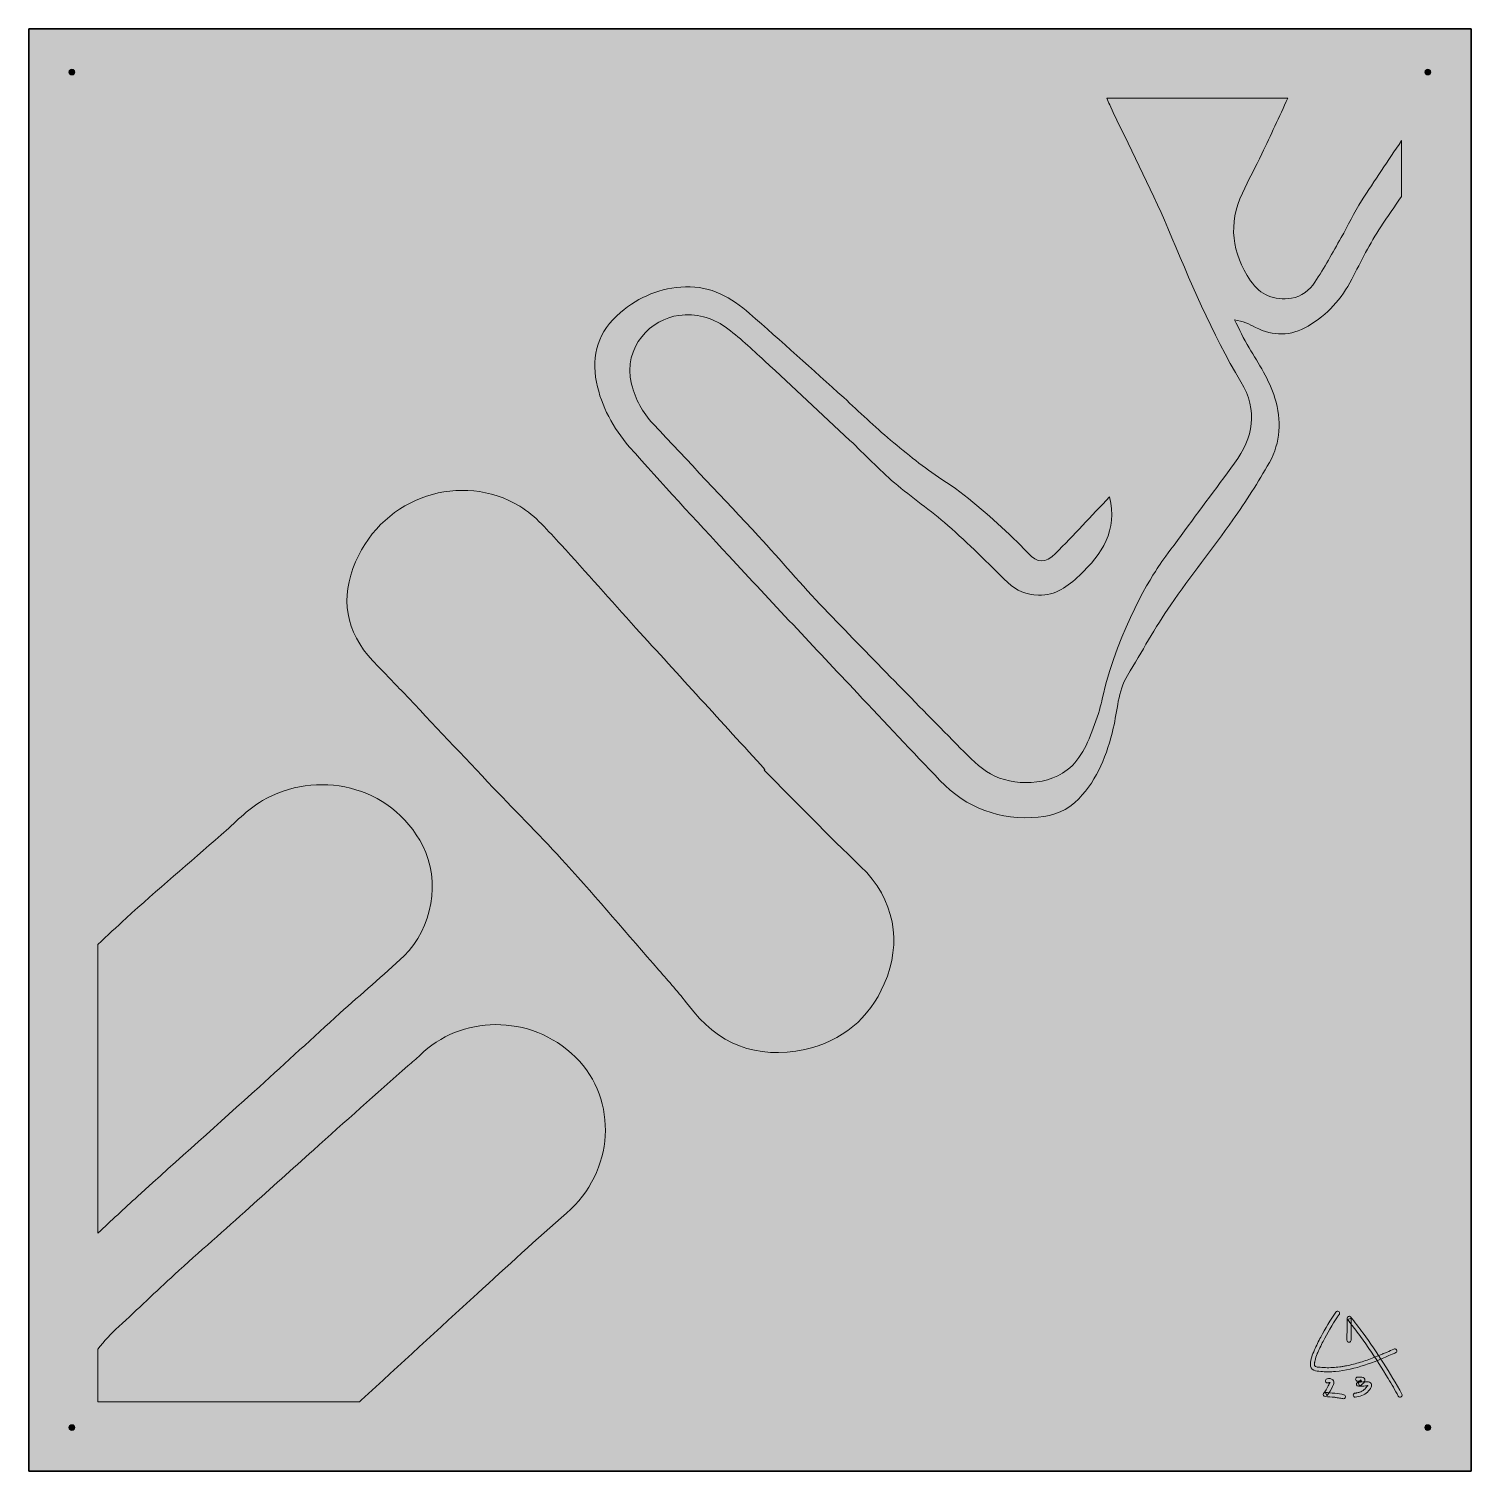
# Model space of a CAD drawing. Header units: millimetres. Extents: x 0 to 1250, y -1250 to 0.
import ezdxf

# ---------------------------------------------------------------- set-up
doc = ezdxf.new("R2010")
doc.units = ezdxf.units.MM
doc.header["$MEASUREMENT"] = 0
for name, color, linetype, lineweight in [('2023-027', 7, 'Continuous', 0), ('Background', 7, 'Continuous', 0), ('Screws', 7, 'Continuous', 0)]:
    doc.layers.add(name, color=color, linetype=linetype, lineweight=lineweight)

msp = doc.modelspace()

# ---------------------------------------------------------------- hatches: boundary and pattern name
at = {"layer": '2023-027', "true_color": 0x000000, "transparency": 33554687}
h = msp.add_hatch(color=18, dxfattribs=at)
h.dxf.hatch_style = 2
edge = h.paths.add_edge_path()
edge.add_spline(control_points=[(492.1, -306.4), (496.3, -327.4), (506.5, -346.2), (520.5, -362.2), (548.8, -394.2), (577.7, -425.5), (606.8, -456.8), (643.7, -496.7), (681, -536.3), (718.3, -575.9), (742, -601.2), (765.9, -626.4), (789.8, -651.5), (813, -675.8), (841.8, -686.1), (875, -683.4), (888.3, -682.4), (900.3, -677.5), (910.1, -667.4), (926.7, -650.1), (934.6, -628.9), (940, -606.3), (943.7, -590.9), (943.9, -574.5), (952.4, -560.4), (964.7, -540), (976.3, -519.1), (989.8, -499.4), (1007, -474.3), (1026.2, -450.6), (1043.7, -425.7), (1055, -409.6), (1065.7, -393), (1075.3, -375.9), (1085.2, -358.3), (1086.1, -339.4), (1080.1, -320), (1075.1, -304), (1066.1, -290.5), (1057.7, -276.4), (1053, -268.7), (1049.3, -260.3), (1045.1, -252.2), (1052.6, -253.4), (1057.9, -256.1), (1063.3, -258.8), (1078.7, -266.6), (1093.7, -266.6), (1108.9, -257.7), (1125.6, -247.8), (1137.9, -234.2), (1146.8, -217.1), (1154.8, -201.7), (1162.4, -186), (1171.9, -171.6), (1177.8, -162.8), (1183.8, -154), (1189.9, -145.3), (1189.9, -145.3), (1189.9, -96.9), (1189.9, -96.9), (1178.2, -114.2), (1166.7, -131.6), (1155.2, -149.1), (1148.5, -159.2), (1143.6, -170.4), (1137.5, -181), (1130.2, -194), (1123, -207.2), (1114.7, -219.6), (1110.1, -226.5), (1103.5, -232.1), (1094.4, -233.5), (1079.4, -235.8), (1067.5, -230.8), (1059.1, -218.3), (1042.8, -194.4), (1039.4, -169), (1051.9, -142.3), (1057.2, -130.9), (1063.5, -119.8), (1068.9, -108.3), (1076.4, -92.3), (1083.9, -76.2), (1091.4, -60.1), (1091.4, -60.1), (934.3, -60.1), (934.3, -60.1), (935.2, -62), (936, -63.9), (936.9, -65.8), (953.5, -101.5), (971.9, -136.5), (987.3, -172.7), (1006.5, -218.1), (1025.2, -263.6), (1050.6, -306), (1065.7, -331.2), (1061.5, -354.3), (1045.1, -376.6), (1028.7, -398.9), (1012, -421.1), (995.7, -443.4), (987.2, -454.9), (982.8, -460.6), (979.2, -466.1), (975.1, -472.2), (944.7, -519.2), (930.9, -578.7), (929.8, -583.8), (928.3, -590.6), (924.9, -599.9), (918.7, -617), (913, -632.5), (900, -642.4), (879.6, -657.9), (847.9, -655.8), (830.2, -643.7), (820.7, -637.2), (812.5, -628.6), (804.3, -620.3), (765.9, -581.2), (727.4, -542.1), (689.4, -502.5), (669.9, -482.2), (651.8, -460.6), (632.6, -439.9), (602.3, -407.3), (571.6, -374.9), (541.1, -342.4), (531.9, -332.6), (525.7, -321), (522.5, -308.1), (514.5, -274.9), (540.1, -251.4), (563.5, -248.4), (578.2, -246.5), (591.9, -250), (603.6, -258.4), (615.7, -267.1), (626.6, -277.5), (637.6, -287.7), (662.5, -310.5), (687.1, -333.6), (711.7, -356.7), (724.7, -368.9), (736.9, -382), (750.4, -393.6), (765.3, -406.4), (781.8, -417.4), (796.6, -430.4), (814.5, -446.2), (831.4, -463.1), (848.5, -479.9), (856, -487.3), (864.7, -490.4), (875.1, -490.9), (890.2, -491.6), (900.6, -483.2), (910.7, -473.8), (930.5, -455.3), (943.8, -434.5), (936.7, -405.8), (921, -422.3), (905.8, -438.9), (889.9, -454.8), (880.9, -463.8), (874.7, -463.2), (866, -454.3), (860.7, -449), (855.6, -443.4), (850.1, -438.4), (831.5, -421.3), (813, -404.3), (791.5, -390.5), (775.9, -380.4), (761.3, -368.5), (747, -356.5), (733, -344.8), (720, -332), (706.4, -319.7), (679.3, -295.3), (652.3, -270.7), (624.8, -246.8), (609, -233), (591.4, -222.8), (569.1, -223.6), (547.6, -224.5), (529.3, -231.9), (512.8, -245.9), (493.5, -262.3), (487.3, -282.6), (492.1, -306.4)], knot_values=[0, 0, 0, 0, 1, 1, 1, 2, 2, 2, 3, 3, 3, 4, 4, 4, 5, 5, 5, 6, 6, 6, 7, 7, 7, 8, 8, 8, 9, 9, 9, 10, 10, 10, 11, 11, 11, 12, 12, 12, 13, 13, 13, 14, 14, 14, 15, 15, 15, 16, 16, 16, 17, 17, 17, 18, 18, 18, 19, 19, 19, 20, 20, 20, 21, 21, 21, 22, 22, 22, 23, 23, 23, 24, 24, 24, 25, 25, 25, 26, 26, 26, 27, 27, 27, 28, 28, 28, 29, 29, 29, 30, 30, 30, 31, 31, 31, 32, 32, 32, 33, 33, 33, 34, 34, 34, 35, 35, 35, 36, 36, 36, 37, 37, 37, 38, 38, 38, 39, 39, 39, 40, 40, 40, 41, 41, 41, 42, 42, 42, 43, 43, 43, 44, 44, 44, 45, 45, 45, 46, 46, 46, 47, 47, 47, 48, 48, 48, 49, 49, 49, 50, 50, 50, 51, 51, 51, 52, 52, 52, 53, 53, 53, 54, 54, 54, 55, 55, 55, 56, 56, 56, 57, 57, 57, 58, 58, 58, 59, 59, 59, 60, 60, 60, 61, 61, 61, 62, 62, 62, 63, 63, 63, 64, 64, 64, 64], degree=3, periodic=0)
h = msp.add_hatch(color=18, dxfattribs=at)
h.dxf.hatch_style = 2
edge = h.paths.add_edge_path()
edge.add_spline(control_points=[(637.3, -642.7), (665.2, -670.5), (692.5, -698.9), (721, -726), (750.8, -754.4), (757.1, -792), (741.5, -827.9), (728.4, -858), (704.9, -877.6), (672.6, -884.7), (630.8, -893.7), (597.1, -880.2), (571.4, -846), (563.6, -835.5), (554.7, -825.8), (546.1, -815.9), (519.4, -785.1), (492.9, -754.1), (465.6, -723.9), (445.2, -701.3), (423.6, -679.9), (402.6, -657.8), (376.5, -630.3), (350.5, -602.7), (324.4, -575.1), (315.7, -566), (306.9, -556.9), (298.2, -547.8), (274.3, -522.6), (269.8, -493.2), (283.2, -462.1), (308, -404.6), (375.3, -383.6), (425.6, -413.8), (439.2, -422.1), (450.2, -435.3), (461.3, -447.3), (483.3, -471), (504.5, -495.4), (526.2, -519.4), (563.4, -560.3), (600.7, -601.1), (638, -641.9), (637.8, -642.2), (637.5, -642.4), (637.3, -642.7)], knot_values=[0, 0, 0, 0, 1, 1, 1, 2, 2, 2, 3, 3, 3, 4, 4, 4, 5, 5, 5, 6, 6, 6, 7, 7, 7, 8, 8, 8, 9, 9, 9, 10, 10, 10, 11, 11, 11, 12, 12, 12, 13, 13, 13, 14, 14, 14, 15, 15, 15, 15], degree=3, periodic=0)
h = msp.add_hatch(color=18, dxfattribs=at)
h.dxf.hatch_style = 2
edge = h.paths.add_edge_path()
edge.add_spline(control_points=[(94.3, -1012.1), (129.2, -980.2), (164.7, -948.8), (199.9, -917), (223.2, -895.9), (246.3, -874.4), (269.6, -853.3), (288, -836.6), (307.4, -820.8), (325.2, -803.5), (349.9, -779.6), (357, -738.6), (341.5, -708.3), (313.8, -654), (248.2, -642.2), (202.4, -669), (189.2, -676.7), (178.5, -688.5), (166.8, -698.7), (139.2, -722.7), (111.3, -746.3), (84.3, -771), (76.1, -778.5), (68, -786), (59.9, -793.6), (59.9, -793.6), (59.9, -1043.9), (59.9, -1043.9), (71.3, -1033.2), (82.7, -1022.6), (94.3, -1012.1)], knot_values=[0, 0, 0, 0, 1, 1, 1, 2, 2, 2, 3, 3, 3, 4, 4, 4, 5, 5, 5, 6, 6, 6, 7, 7, 7, 8, 8, 8, 9, 9, 9, 10, 10, 10, 10], degree=3, periodic=0)
h = msp.add_hatch(color=18, dxfattribs=at)
h.dxf.hatch_style = 2
edge = h.paths.add_edge_path()
edge.add_spline(control_points=[(286.6, -1190.1), (287.2, -1189.6), (287.7, -1189.1), (288.2, -1188.6), (321.7, -1157.8), (355.2, -1126.9), (388.8, -1096.3), (414.5, -1072.8), (440, -1049.3), (466.2, -1026.5), (507.4, -990.9), (511.5, -928.4), (473.9, -891.4), (434.6, -852.6), (373.3, -855.6), (339.2, -889.6), (335.9, -892.9), (332.1, -895.7), (328.6, -898.8), (301.2, -923.1), (273.9, -947.5), (246.7, -971.9), (228.2, -988.4), (209.8, -1005.1), (191.4, -1021.7), (169.7, -1041.1), (147.9, -1060.2), (126.3, -1079.8), (110, -1094.6), (94.3, -1110), (78, -1124.8), (71.2, -1130.9), (65.2, -1137.5), (59.9, -1144.5), (59.9, -1144.5), (59.9, -1190.1), (59.9, -1190.1), (59.9, -1190.1), (286.6, -1190.1), (286.6, -1190.1)], knot_values=[0, 0, 0, 0, 1, 1, 1, 2, 2, 2, 3, 3, 3, 4, 4, 4, 5, 5, 5, 6, 6, 6, 7, 7, 7, 8, 8, 8, 9, 9, 9, 10, 10, 10, 11, 11, 11, 12, 12, 12, 13, 13, 13, 13], degree=3, periodic=0)
h = msp.add_hatch(color=18, dxfattribs=at)
h.dxf.hatch_style = 2
edge = h.paths.add_edge_path()
edge.add_spline(control_points=[(1132.9, -1112.4), (1128.2, -1119.3), (1123.8, -1126.6), (1119.9, -1134), (1118, -1137.7), (1116.1, -1141.4), (1114.4, -1145.2), (1112.7, -1149.1), (1111, -1153.2), (1110.9, -1157.5), (1110.8, -1159.7), (1111.8, -1161.7), (1113.9, -1162.7), (1115.7, -1163.5), (1117.8, -1163.7), (1119.8, -1163.8), (1124, -1164.2), (1128.3, -1164.2), (1132.6, -1163.8), (1141.2, -1163.1), (1149.6, -1161.1), (1157.8, -1158.4), (1166.1, -1155.7), (1174, -1152.3), (1181.9, -1148.8), (1182.9, -1148.4), (1183.9, -1148), (1184.9, -1147.5), (1185.7, -1147.2), (1186, -1145.9), (1185.5, -1145.1), (1184.9, -1144.2), (1184, -1144.1), (1183.1, -1144.5), (1181.2, -1145.3), (1179.3, -1146.2), (1177.4, -1147), (1176.4, -1147.4), (1175.4, -1147.8), (1174.4, -1148.2), (1174.2, -1148.3), (1174, -1148.4), (1173.7, -1148.5), (1173.7, -1148.6), (1173.4, -1148.7), (1173.6, -1148.6), (1173.8, -1148.5), (1173.3, -1148.7), (1173.3, -1148.7), (1172.8, -1148.9), (1172.3, -1149.1), (1171.8, -1149.3), (1167.9, -1150.9), (1164, -1152.5), (1160.1, -1153.9), (1156.2, -1155.3), (1152.2, -1156.5), (1148.2, -1157.5), (1146.2, -1158.1), (1144.2, -1158.5), (1142.1, -1158.9), (1141.1, -1159.1), (1140.1, -1159.3), (1139, -1159.5), (1138.5, -1159.6), (1138.1, -1159.6), (1137.6, -1159.7), (1137.3, -1159.7), (1137.1, -1159.8), (1136.8, -1159.8), (1136.7, -1159.8), (1136.6, -1159.8), (1136.5, -1159.8), (1136.9, -1159.8), (1136.4, -1159.9), (1136.3, -1159.9), (1132.2, -1160.4), (1128, -1160.7), (1123.9, -1160.5), (1121.8, -1160.5), (1119.8, -1160.3), (1117.7, -1160.1), (1117.6, -1160.1), (1117.5, -1160.1), (1117.4, -1160.1), (1117.4, -1160.1), (1117.8, -1160.1), (1117.5, -1160.1), (1117.3, -1160), (1117.1, -1160), (1116.9, -1160), (1116.5, -1159.9), (1116.1, -1159.8), (1115.7, -1159.6), (1115.7, -1159.6), (1115.3, -1159.5), (1115.6, -1159.6), (1115.8, -1159.7), (1115.5, -1159.6), (1115.5, -1159.6), (1115.3, -1159.5), (1115.2, -1159.4), (1115, -1159.3), (1114.7, -1159.1), (1115.1, -1159.4), (1115.1, -1159.4), (1115, -1159.3), (1114.9, -1159.2), (1114.9, -1159.2), (1114.8, -1159.1), (1114.6, -1159), (1114.7, -1158.9), (1114.7, -1159), (1114.7, -1159), (1114.8, -1159.1), (1114.7, -1159), (1114.7, -1159), (1114.6, -1158.9), (1114.6, -1158.8), (1114.5, -1158.7), (1114.5, -1158.6), (1114.7, -1159), (1114.5, -1158.7), (1114.5, -1158.6), (1114.5, -1158.5), (1114.5, -1158.4), (1114.5, -1158.3), (1114.4, -1158), (1114.5, -1158.6), (1114.5, -1158.3), (1114.4, -1157.9), (1114.4, -1157.4), (1114.5, -1157), (1114.5, -1156.7), (1114.5, -1156.4), (1114.5, -1156.2), (1114.5, -1156.2), (1114.5, -1156.5), (1114.5, -1156.2), (1114.6, -1156), (1114.6, -1155.9), (1114.6, -1155.8), (1114.7, -1155.3), (1114.8, -1154.8), (1114.9, -1154.2), (1115.4, -1152.3), (1116, -1150.4), (1116.8, -1148.5), (1116.8, -1148.4), (1116.9, -1148.3), (1116.9, -1148.2), (1116.8, -1148.5), (1116.9, -1148.2), (1117, -1148.1), (1117.1, -1147.9), (1117.2, -1147.7), (1117.3, -1147.4), (1117.5, -1147), (1117.7, -1146.5), (1117.9, -1146), (1118.3, -1145.1), (1118.8, -1144.2), (1119.2, -1143.3), (1120.1, -1141.4), (1121, -1139.6), (1121.9, -1137.8), (1125.6, -1130.5), (1129.8, -1123.5), (1134.3, -1116.6), (1134.9, -1115.8), (1135.4, -1115), (1136, -1114.2), (1136.5, -1113.4), (1136.1, -1112.2), (1135.3, -1111.8), (1134.5, -1111.3), (1133.5, -1111.6), (1132.9, -1112.4), (1132.9, -1112.4), (1132.9, -1112.4), (1132.9, -1112.4)], knot_values=[0, 0, 0, 0, 1, 1, 1, 2, 2, 2, 3, 3, 3, 4, 4, 4, 5, 5, 5, 6, 6, 6, 7, 7, 7, 8, 8, 8, 9, 9, 9, 10, 10, 10, 11, 11, 11, 12, 12, 12, 13, 13, 13, 14, 14, 14, 15, 15, 15, 16, 16, 16, 17, 17, 17, 18, 18, 18, 19, 19, 19, 20, 20, 20, 21, 21, 21, 22, 22, 22, 23, 23, 23, 24, 24, 24, 25, 25, 25, 26, 26, 26, 27, 27, 27, 28, 28, 28, 29, 29, 29, 30, 30, 30, 31, 31, 31, 32, 32, 32, 33, 33, 33, 34, 34, 34, 35, 35, 35, 36, 36, 36, 37, 37, 37, 38, 38, 38, 39, 39, 39, 40, 40, 40, 41, 41, 41, 42, 42, 42, 43, 43, 43, 44, 44, 44, 45, 45, 45, 46, 46, 46, 47, 47, 47, 48, 48, 48, 49, 49, 49, 50, 50, 50, 51, 51, 51, 52, 52, 52, 53, 53, 53, 54, 54, 54, 55, 55, 55, 56, 56, 56, 57, 57, 57, 58, 58, 58, 59, 59, 59, 60, 60, 60, 60], degree=3, periodic=0)
h = msp.add_hatch(color=18, dxfattribs=at)
h.dxf.hatch_style = 2
edge = h.paths.add_edge_path()
edge.add_spline(control_points=[(1146.1, -1136.7), (1146.2, -1130.4), (1146.2, -1124), (1146.2, -1117.7), (1145.2, -1118.1), (1144.2, -1118.5), (1143.2, -1118.9), (1144, -1120), (1144.8, -1121), (1145.6, -1122), (1145.7, -1122.2), (1145.8, -1122.3), (1145.9, -1122.4), (1146, -1122.5), (1146.3, -1122.9), (1146.1, -1122.6), (1146.3, -1122.8), (1146.4, -1123.1), (1146.6, -1123.3), (1147.1, -1123.9), (1147.5, -1124.4), (1147.9, -1125), (1149.5, -1127), (1151, -1129.1), (1152.5, -1131.2), (1155.6, -1135.4), (1158.7, -1139.6), (1161.6, -1143.9), (1167.5, -1152.4), (1173.1, -1161.1), (1178.4, -1170), (1181.4, -1175), (1184.3, -1180.1), (1187.1, -1185.2), (1187.6, -1186), (1188.8, -1186.3), (1189.5, -1185.8), (1190.4, -1185.3), (1190.7, -1184.3), (1190.2, -1183.4), (1185.1, -1174.3), (1179.8, -1165.3), (1174.2, -1156.5), (1168.6, -1147.7), (1162.7, -1139.1), (1156.6, -1130.7), (1153, -1125.9), (1149.4, -1121.1), (1145.7, -1116.4), (1145.3, -1115.9), (1144.4, -1115.8), (1143.8, -1116.1), (1143.1, -1116.3), (1142.7, -1117), (1142.7, -1117.7), (1142.7, -1124), (1142.6, -1130.4), (1142.6, -1136.7), (1142.6, -1137.7), (1143.4, -1138.6), (1144.4, -1138.5), (1145.3, -1138.5), (1146.1, -1137.7), (1146.1, -1136.7), (1146.1, -1136.7), (1146.1, -1136.7), (1146.1, -1136.7)], knot_values=[0, 0, 0, 0, 1, 1, 1, 2, 2, 2, 3, 3, 3, 4, 4, 4, 5, 5, 5, 6, 6, 6, 7, 7, 7, 8, 8, 8, 9, 9, 9, 10, 10, 10, 11, 11, 11, 12, 12, 12, 13, 13, 13, 14, 14, 14, 15, 15, 15, 16, 16, 16, 17, 17, 17, 18, 18, 18, 19, 19, 19, 20, 20, 20, 21, 21, 21, 22, 22, 22, 22], degree=3, periodic=0)
h = msp.add_hatch(color=18, dxfattribs=at)
h.dxf.hatch_style = 2
edge = h.paths.add_edge_path()
edge.add_spline(control_points=[(1126.2, -1173.7), (1126.4, -1173.7), (1126.5, -1173.7), (1126.7, -1173.6), (1126.8, -1173.6), (1126.9, -1173.6), (1127, -1173.6), (1127.2, -1173.5), (1127.2, -1173.5), (1127.1, -1173.5), (1126.9, -1173.6), (1127.4, -1173.5), (1127.4, -1173.5), (1127.5, -1173.5), (1127.6, -1173.5), (1127.7, -1173.5), (1127.5, -1173.5), (1127.4, -1173.5), (1127.5, -1173.5), (1127.6, -1173.5), (1127.7, -1173.5), (1127.7, -1173.6), (1127.9, -1173.6), (1127.9, -1173.6), (1127.7, -1173.5), (1127.7, -1173.5), (1127.7, -1173.6), (1127.8, -1173.6), (1127.9, -1173.7), (1127.9, -1173.7), (1127.7, -1173.5), (1127.8, -1173.5), (1128.1, -1174), (1127.8, -1173.5), (1127.9, -1173.7), (1127.7, -1173.4), (1127.7, -1173.3), (1127.7, -1173.3), (1127.7, -1173.4), (1127.7, -1173.4), (1127.7, -1173.2), (1127.7, -1173.2), (1127.7, -1173.4), (1127.6, -1173.6), (1127.6, -1173.7), (1127.5, -1173.9), (1127.5, -1173.9), (1127.3, -1174.4), (1127.5, -1174.1), (1127.4, -1174.2), (1127.3, -1174.3), (1127.3, -1174.5), (1127, -1175.1), (1126.7, -1175.7), (1126.4, -1176.3), (1125.2, -1178.6), (1123.9, -1180.9), (1122.3, -1182.9), (1121.9, -1183.4), (1122, -1184.2), (1122.3, -1184.7), (1122.6, -1185.3), (1123.2, -1185.6), (1123.8, -1185.6), (1126.4, -1185.7), (1129, -1185.9), (1131.6, -1186.2), (1131.9, -1186.2), (1132.2, -1186.3), (1132.6, -1186.3), (1132.7, -1186.3), (1132.9, -1186.3), (1133.1, -1186.4), (1132.8, -1186.3), (1133.1, -1186.4), (1133.2, -1186.4), (1133.8, -1186.5), (1134.5, -1186.6), (1135.2, -1186.7), (1136.5, -1186.9), (1137.8, -1187.1), (1139, -1187.4), (1140, -1187.6), (1141, -1187.1), (1141.2, -1186.2), (1141.4, -1185.3), (1141, -1184.2), (1140, -1184), (1134.7, -1182.9), (1129.2, -1182.3), (1123.8, -1182.1), (1124.3, -1183), (1124.8, -1183.8), (1125.3, -1184.7), (1127.2, -1182.3), (1128.8, -1179.6), (1130.1, -1176.8), (1130.4, -1176), (1130.9, -1175.2), (1131.1, -1174.4), (1131.4, -1173.2), (1131.2, -1172.1), (1130.4, -1171.2), (1129.1, -1169.7), (1127, -1169.9), (1125.3, -1170.3), (1124.4, -1170.5), (1123.7, -1171.6), (1124, -1172.5), (1124.3, -1173.4), (1125.2, -1174), (1126.2, -1173.7), (1126.2, -1173.7), (1126.2, -1173.7), (1126.2, -1173.7)], knot_values=[0, 0, 0, 0, 1, 1, 1, 2, 2, 2, 3, 3, 3, 4, 4, 4, 5, 5, 5, 6, 6, 6, 7, 7, 7, 8, 8, 8, 9, 9, 9, 10, 10, 10, 11, 11, 11, 12, 12, 12, 13, 13, 13, 14, 14, 14, 15, 15, 15, 16, 16, 16, 17, 17, 17, 18, 18, 18, 19, 19, 19, 20, 20, 20, 21, 21, 21, 22, 22, 22, 23, 23, 23, 24, 24, 24, 25, 25, 25, 26, 26, 26, 27, 27, 27, 28, 28, 28, 29, 29, 29, 30, 30, 30, 31, 31, 31, 32, 32, 32, 33, 33, 33, 34, 34, 34, 35, 35, 35, 36, 36, 36, 37, 37, 37, 38, 38, 38, 38], degree=3, periodic=0)
h = msp.add_hatch(color=18, dxfattribs=at)
h.dxf.hatch_style = 2
edge = h.paths.add_edge_path()
edge.add_spline(control_points=[(1151.9, -1172.3), (1152.8, -1172.3), (1153.7, -1172.3), (1154.6, -1172.3), (1154.9, -1172.3), (1155.1, -1172.3), (1155.3, -1172.3), (1155.4, -1172.3), (1155.5, -1172.3), (1155.6, -1172.3), (1155.4, -1172.3), (1155.3, -1172.3), (1155.2, -1172.2), (1154.8, -1171.9), (1154.6, -1171.4), (1154.7, -1171), (1154.6, -1171.3), (1154.9, -1170.6), (1154.7, -1171), (1154.4, -1171.4), (1154.9, -1170.8), (1154.6, -1171.1), (1154.5, -1171.2), (1154.4, -1171.4), (1154.3, -1171.5), (1154, -1171.8), (1153.7, -1172), (1153.4, -1172.3), (1153.3, -1172.3), (1153.3, -1172.4), (1153.2, -1172.5), (1153.3, -1172.3), (1153.3, -1172.3), (1153.2, -1172.5), (1153, -1172.6), (1152.9, -1172.7), (1152.7, -1172.8), (1152.4, -1173), (1152, -1173.2), (1151.7, -1173.4), (1150.2, -1174.2), (1150.8, -1176.8), (1152.5, -1176.7), (1154.6, -1176.6), (1156.7, -1176.5), (1158.7, -1176.3), (1159.2, -1176.3), (1159.7, -1176.3), (1160.2, -1176.3), (1160.4, -1176.2), (1160.6, -1176.2), (1160.8, -1176.2), (1161.1, -1176.2), (1160.8, -1176.2), (1160.7, -1176.2), (1160.9, -1176.3), (1160.9, -1176.3), (1160.8, -1176.2), (1160.7, -1176.2), (1160.6, -1176.1), (1160.5, -1176), (1160.7, -1176.2), (1160.4, -1175.9), (1160.4, -1175.9), (1160.5, -1176.1), (1160.3, -1175.8), (1160.3, -1175.8), (1160.4, -1176.1), (1160.4, -1175.4), (1160.3, -1175.6), (1160.3, -1175.7), (1160.3, -1175.8), (1160.3, -1175.8), (1160.3, -1176.1), (1160.4, -1175.5), (1160.3, -1175.7), (1160.3, -1175.8), (1160.3, -1175.9), (1160.3, -1175.9), (1160.3, -1176), (1160.2, -1176.1), (1160.2, -1176.1), (1160.2, -1176.2), (1160.2, -1176.5), (1160.2, -1176.2), (1160.2, -1176), (1160.2, -1176.2), (1160.1, -1176.3), (1160.1, -1176.4), (1160.1, -1176.5), (1160, -1176.5), (1160, -1176.7), (1159.9, -1176.8), (1159.8, -1176.9), (1159.6, -1177.2), (1159.5, -1177.5), (1159.2, -1177.8), (1159.2, -1177.8), (1159, -1178.1), (1159.2, -1177.9), (1159.3, -1177.7), (1159.2, -1177.9), (1159.1, -1178), (1159, -1178.1), (1158.9, -1178.2), (1158.8, -1178.4), (1158.5, -1178.6), (1158.3, -1178.9), (1158, -1179.1), (1157.8, -1179.4), (1157.5, -1179.6), (1157.2, -1179.8), (1157.7, -1179.5), (1157.1, -1179.9), (1157, -1179.9), (1156.9, -1180), (1156.7, -1180.2), (1156.5, -1180.3), (1155.9, -1180.7), (1155.2, -1181.1), (1154.5, -1181.4), (1154.4, -1181.4), (1154.3, -1181.5), (1154.2, -1181.5), (1154.7, -1181.4), (1154.2, -1181.5), (1154.2, -1181.5), (1153.9, -1181.6), (1153.7, -1181.7), (1153.5, -1181.8), (1153.1, -1181.9), (1152.6, -1182), (1152.2, -1182.2), (1151.8, -1182.3), (1151.3, -1182.4), (1150.9, -1182.4), (1150.8, -1182.5), (1150.7, -1182.5), (1150.6, -1182.5), (1150.5, -1182.5), (1150.1, -1182.6), (1150.4, -1182.5), (1150.7, -1182.5), (1150.2, -1182.5), (1150.2, -1182.5), (1150, -1182.6), (1149.9, -1182.6), (1149.8, -1182.6), (1148.8, -1182.7), (1148, -1183.3), (1148, -1184.3), (1148, -1185.2), (1148.8, -1186.2), (1149.8, -1186.1), (1153.7, -1185.8), (1157.5, -1184.4), (1160.4, -1181.7), (1161.7, -1180.5), (1162.8, -1179), (1163.5, -1177.4), (1163.9, -1176.4), (1164, -1175.3), (1163.5, -1174.3), (1162.9, -1173.1), (1161.6, -1172.7), (1160.3, -1172.7), (1157.7, -1172.8), (1155.1, -1173), (1152.5, -1173.2), (1152.8, -1174.3), (1153.1, -1175.4), (1153.4, -1176.5), (1154.4, -1175.9), (1155.4, -1175.3), (1156.2, -1174.5), (1157, -1173.8), (1157.9, -1172.9), (1158.1, -1171.8), (1158.3, -1171), (1158.1, -1170.2), (1157.5, -1169.6), (1157, -1169), (1156.2, -1168.8), (1155.4, -1168.7), (1154.2, -1168.7), (1153.1, -1168.7), (1151.9, -1168.7), (1151, -1168.7), (1150.1, -1169.6), (1150.1, -1170.5), (1150.2, -1171.5), (1150.9, -1172.3), (1151.9, -1172.3), (1151.9, -1172.3), (1151.9, -1172.3), (1151.9, -1172.3)], knot_values=[0, 0, 0, 0, 1, 1, 1, 2, 2, 2, 3, 3, 3, 4, 4, 4, 5, 5, 5, 6, 6, 6, 7, 7, 7, 8, 8, 8, 9, 9, 9, 10, 10, 10, 11, 11, 11, 12, 12, 12, 13, 13, 13, 14, 14, 14, 15, 15, 15, 16, 16, 16, 17, 17, 17, 18, 18, 18, 19, 19, 19, 20, 20, 20, 21, 21, 21, 22, 22, 22, 23, 23, 23, 24, 24, 24, 25, 25, 25, 26, 26, 26, 27, 27, 27, 28, 28, 28, 29, 29, 29, 30, 30, 30, 31, 31, 31, 32, 32, 32, 33, 33, 33, 34, 34, 34, 35, 35, 35, 36, 36, 36, 37, 37, 37, 38, 38, 38, 39, 39, 39, 40, 40, 40, 41, 41, 41, 42, 42, 42, 43, 43, 43, 44, 44, 44, 45, 45, 45, 46, 46, 46, 47, 47, 47, 48, 48, 48, 49, 49, 49, 50, 50, 50, 51, 51, 51, 52, 52, 52, 53, 53, 53, 54, 54, 54, 55, 55, 55, 56, 56, 56, 57, 57, 57, 58, 58, 58, 59, 59, 59, 60, 60, 60, 61, 61, 61, 62, 62, 62, 63, 63, 63, 64, 64, 64, 65, 65, 65, 65], degree=3, periodic=0)
at = {"layer": 'Background', "true_color": 0xeb008b, "transparency": 33554687}
h = msp.add_hatch(color=230, dxfattribs=at)
h.dxf.hatch_style = 2
h.paths.add_polyline_path([(1250.2, -1250.2), (0, -1250.2), (0, 0), (1250.2, 0)])
at = {"layer": 'Screws', "true_color": 0x000000, "transparency": 33554687}
h = msp.add_hatch(color=18, dxfattribs=at)
h.dxf.hatch_style = 2
edge = h.paths.add_edge_path()
edge.add_ellipse((37.3, -37.5), major_axis=(2.56, 0), ratio=0.965517, start_angle=0, end_angle=360)
h = msp.add_hatch(color=18, dxfattribs=at)
h.dxf.hatch_style = 2
edge = h.paths.add_edge_path()
edge.add_ellipse((1212.7, -37.5), major_axis=(2.56, 0), ratio=0.965517, start_angle=0, end_angle=360)
h = msp.add_hatch(color=18, dxfattribs=at)
h.dxf.hatch_style = 2
edge = h.paths.add_edge_path()
edge.add_ellipse((37.3, -1212.5), major_axis=(2.56, 0), ratio=0.965517, start_angle=0, end_angle=360)
h = msp.add_hatch(color=18, dxfattribs=at)
h.dxf.hatch_style = 2
edge = h.paths.add_edge_path()
edge.add_ellipse((1212.6, -1212.5), major_axis=(2.56, 0), ratio=0.965517, start_angle=0, end_angle=360)

# ---------------------------------------------------------------- linework, layer by layer
at = {"layer": '2023-027'}
for points, knots in [([(492.1, -306.4), (496.3, -327.4), (506.5, -346.2), (520.5, -362.2), (548.8, -394.2), (577.7, -425.5), (606.8, -456.8), (643.7, -496.7), (681, -536.3), (718.3, -575.9), (742, -601.2), (765.9, -626.4), (789.8, -651.5), (813, -675.8), (841.8, -686.1), (875, -683.4), (888.3, -682.4), (900.3, -677.5), (910.1, -667.4), (926.7, -650.1), (934.6, -628.9), (940, -606.3), (943.7, -590.9), (943.9, -574.5), (952.4, -560.4), (964.7, -540), (976.3, -519.1), (989.8, -499.4), (1007, -474.3), (1026.2, -450.6), (1043.7, -425.7), (1055, -409.6), (1065.7, -393), (1075.3, -375.9), (1085.2, -358.3), (1086.1, -339.4), (1080.1, -320), (1075.1, -304), (1066.1, -290.5), (1057.7, -276.4), (1053, -268.7), (1049.3, -260.3), (1045.1, -252.2), (1052.6, -253.4), (1057.9, -256.1), (1063.3, -258.8), (1078.7, -266.6), (1093.7, -266.6), (1108.9, -257.7), (1125.6, -247.8), (1137.9, -234.2), (1146.8, -217.1), (1154.8, -201.7), (1162.4, -186), (1171.9, -171.6), (1177.8, -162.8), (1183.8, -154), (1189.9, -145.3), (1189.9, -145.3), (1189.9, -96.9), (1189.9, -96.9), (1178.2, -114.2), (1166.7, -131.6), (1155.2, -149.1), (1148.5, -159.2), (1143.6, -170.4), (1137.5, -181), (1130.2, -194), (1123, -207.2), (1114.7, -219.6), (1110.1, -226.5), (1103.5, -232.1), (1094.4, -233.5), (1079.4, -235.8), (1067.5, -230.8), (1059.1, -218.3), (1042.8, -194.4), (1039.4, -169), (1051.9, -142.3), (1057.2, -130.9), (1063.5, -119.8), (1068.9, -108.3), (1076.4, -92.3), (1083.9, -76.2), (1091.4, -60.1), (1091.4, -60.1), (934.3, -60.1), (934.3, -60.1), (935.2, -62), (936, -63.9), (936.9, -65.8), (953.5, -101.5), (971.9, -136.5), (987.3, -172.7), (1006.5, -218.1), (1025.2, -263.6), (1050.6, -306), (1065.7, -331.2), (1061.5, -354.3), (1045.1, -376.6), (1028.7, -398.9), (1012, -421.1), (995.7, -443.4), (987.2, -454.9), (982.8, -460.6), (979.2, -466.1), (975.1, -472.2), (944.7, -519.2), (930.9, -578.7), (929.8, -583.8), (928.3, -590.6), (924.9, -599.9), (918.7, -617), (913, -632.5), (900, -642.4), (879.6, -657.9), (847.9, -655.8), (830.2, -643.7), (820.7, -637.2), (812.5, -628.6), (804.3, -620.3), (765.9, -581.2), (727.4, -542.1), (689.4, -502.5), (669.9, -482.2), (651.8, -460.6), (632.6, -439.9), (602.3, -407.3), (571.6, -374.9), (541.1, -342.4), (531.9, -332.6), (525.7, -321), (522.5, -308.1), (514.5, -274.9), (540.1, -251.4), (563.5, -248.4), (578.2, -246.5), (591.9, -250), (603.6, -258.4), (615.7, -267.1), (626.6, -277.5), (637.6, -287.7), (662.5, -310.5), (687.1, -333.6), (711.7, -356.7), (724.7, -368.9), (736.9, -382), (750.4, -393.6), (765.3, -406.4), (781.8, -417.4), (796.6, -430.4), (814.5, -446.2), (831.4, -463.1), (848.5, -479.9), (856, -487.3), (864.7, -490.4), (875.1, -490.9), (890.2, -491.6), (900.6, -483.2), (910.7, -473.8), (930.5, -455.3), (943.8, -434.5), (936.7, -405.8), (921, -422.3), (905.8, -438.9), (889.9, -454.8), (880.9, -463.8), (874.7, -463.2), (866, -454.3), (860.7, -449), (855.6, -443.4), (850.1, -438.4), (831.5, -421.3), (813, -404.3), (791.5, -390.5), (775.9, -380.4), (761.3, -368.5), (747, -356.5), (733, -344.8), (720, -332), (706.4, -319.7), (679.3, -295.3), (652.3, -270.7), (624.8, -246.8), (609, -233), (591.4, -222.8), (569.1, -223.6), (547.6, -224.5), (529.3, -231.9), (512.8, -245.9), (493.5, -262.3), (487.3, -282.6), (492.1, -306.4)], [0, 0, 0, 0, 1, 1, 1, 2, 2, 2, 3, 3, 3, 4, 4, 4, 5, 5, 5, 6, 6, 6, 7, 7, 7, 8, 8, 8, 9, 9, 9, 10, 10, 10, 11, 11, 11, 12, 12, 12, 13, 13, 13, 14, 14, 14, 15, 15, 15, 16, 16, 16, 17, 17, 17, 18, 18, 18, 19, 19, 19, 20, 20, 20, 21, 21, 21, 22, 22, 22, 23, 23, 23, 24, 24, 24, 25, 25, 25, 26, 26, 26, 27, 27, 27, 28, 28, 28, 29, 29, 29, 30, 30, 30, 31, 31, 31, 32, 32, 32, 33, 33, 33, 34, 34, 34, 35, 35, 35, 36, 36, 36, 37, 37, 37, 38, 38, 38, 39, 39, 39, 40, 40, 40, 41, 41, 41, 42, 42, 42, 43, 43, 43, 44, 44, 44, 45, 45, 45, 46, 46, 46, 47, 47, 47, 48, 48, 48, 49, 49, 49, 50, 50, 50, 51, 51, 51, 52, 52, 52, 53, 53, 53, 54, 54, 54, 55, 55, 55, 56, 56, 56, 57, 57, 57, 58, 58, 58, 59, 59, 59, 60, 60, 60, 61, 61, 61, 62, 62, 62, 63, 63, 63, 64, 64, 64, 64]), ([(637.3, -642.7), (665.2, -670.5), (692.5, -698.9), (721, -726), (750.8, -754.4), (757.1, -792), (741.5, -827.9), (728.4, -858), (704.9, -877.6), (672.6, -884.7), (630.8, -893.7), (597.1, -880.2), (571.4, -846), (563.6, -835.5), (554.7, -825.8), (546.1, -815.9), (519.4, -785.1), (492.9, -754.1), (465.6, -723.9), (445.2, -701.3), (423.6, -679.9), (402.6, -657.8), (376.5, -630.3), (350.5, -602.7), (324.4, -575.1), (315.7, -566), (306.9, -556.9), (298.2, -547.8), (274.3, -522.6), (269.8, -493.2), (283.2, -462.1), (308, -404.6), (375.3, -383.6), (425.6, -413.8), (439.2, -422.1), (450.2, -435.3), (461.3, -447.3), (483.3, -471), (504.5, -495.4), (526.2, -519.4), (563.4, -560.3), (600.7, -601.1), (638, -641.9), (637.8, -642.2), (637.5, -642.4), (637.3, -642.7)], [0, 0, 0, 0, 1, 1, 1, 2, 2, 2, 3, 3, 3, 4, 4, 4, 5, 5, 5, 6, 6, 6, 7, 7, 7, 8, 8, 8, 9, 9, 9, 10, 10, 10, 11, 11, 11, 12, 12, 12, 13, 13, 13, 14, 14, 14, 15, 15, 15, 15]), ([(94.3, -1012.1), (129.2, -980.2), (164.7, -948.8), (199.9, -917), (223.2, -895.9), (246.3, -874.4), (269.6, -853.3), (288, -836.6), (307.4, -820.8), (325.2, -803.5), (349.9, -779.6), (357, -738.6), (341.5, -708.3), (313.8, -654), (248.2, -642.2), (202.4, -669), (189.2, -676.7), (178.5, -688.5), (166.8, -698.7), (139.2, -722.7), (111.3, -746.3), (84.3, -771), (76.1, -778.5), (68, -786), (59.9, -793.6), (59.9, -793.6), (59.9, -1043.9), (59.9, -1043.9), (71.3, -1033.2), (82.7, -1022.6), (94.3, -1012.1)], [0, 0, 0, 0, 1, 1, 1, 2, 2, 2, 3, 3, 3, 4, 4, 4, 5, 5, 5, 6, 6, 6, 7, 7, 7, 8, 8, 8, 9, 9, 9, 10, 10, 10, 10]), ([(286.6, -1190.1), (287.2, -1189.6), (287.7, -1189.1), (288.2, -1188.6), (321.7, -1157.8), (355.2, -1126.9), (388.8, -1096.3), (414.5, -1072.8), (440, -1049.3), (466.2, -1026.5), (507.4, -990.9), (511.5, -928.4), (473.9, -891.4), (434.6, -852.6), (373.3, -855.6), (339.2, -889.6), (335.9, -892.9), (332.1, -895.7), (328.6, -898.8), (301.2, -923.1), (273.9, -947.5), (246.7, -971.9), (228.2, -988.4), (209.8, -1005.1), (191.4, -1021.7), (169.7, -1041.1), (147.9, -1060.2), (126.3, -1079.8), (110, -1094.6), (94.3, -1110), (78, -1124.8), (71.2, -1130.9), (65.2, -1137.5), (59.9, -1144.5), (59.9, -1144.5), (59.9, -1190.1), (59.9, -1190.1), (59.9, -1190.1), (286.6, -1190.1), (286.6, -1190.1)], [0, 0, 0, 0, 1, 1, 1, 2, 2, 2, 3, 3, 3, 4, 4, 4, 5, 5, 5, 6, 6, 6, 7, 7, 7, 8, 8, 8, 9, 9, 9, 10, 10, 10, 11, 11, 11, 12, 12, 12, 13, 13, 13, 13]), ([(1132.9, -1112.4), (1128.2, -1119.3), (1123.8, -1126.6), (1119.9, -1134), (1118, -1137.7), (1116.1, -1141.4), (1114.4, -1145.2), (1112.7, -1149.1), (1111, -1153.2), (1110.9, -1157.5), (1110.8, -1159.7), (1111.8, -1161.7), (1113.9, -1162.7), (1115.7, -1163.5), (1117.8, -1163.7), (1119.8, -1163.8), (1124, -1164.2), (1128.3, -1164.2), (1132.6, -1163.8), (1141.2, -1163.1), (1149.6, -1161.1), (1157.8, -1158.4), (1166.1, -1155.7), (1174, -1152.3), (1181.9, -1148.8), (1182.9, -1148.4), (1183.9, -1148), (1184.9, -1147.5), (1185.7, -1147.2), (1186, -1145.9), (1185.5, -1145.1), (1184.9, -1144.2), (1184, -1144.1), (1183.1, -1144.5), (1181.2, -1145.3), (1179.3, -1146.2), (1177.4, -1147), (1176.4, -1147.4), (1175.4, -1147.8), (1174.4, -1148.2), (1174.2, -1148.3), (1174, -1148.4), (1173.7, -1148.5), (1173.7, -1148.6), (1173.4, -1148.7), (1173.6, -1148.6), (1173.8, -1148.5), (1173.3, -1148.7), (1173.3, -1148.7), (1172.8, -1148.9), (1172.3, -1149.1), (1171.8, -1149.3), (1167.9, -1150.9), (1164, -1152.5), (1160.1, -1153.9), (1156.2, -1155.3), (1152.2, -1156.5), (1148.2, -1157.5), (1146.2, -1158.1), (1144.2, -1158.5), (1142.1, -1158.9), (1141.1, -1159.1), (1140.1, -1159.3), (1139, -1159.5), (1138.5, -1159.6), (1138.1, -1159.6), (1137.6, -1159.7), (1137.3, -1159.7), (1137.1, -1159.8), (1136.8, -1159.8), (1136.7, -1159.8), (1136.6, -1159.8), (1136.5, -1159.8), (1136.9, -1159.8), (1136.4, -1159.9), (1136.3, -1159.9), (1132.2, -1160.4), (1128, -1160.7), (1123.9, -1160.5), (1121.8, -1160.5), (1119.8, -1160.3), (1117.7, -1160.1), (1117.6, -1160.1), (1117.5, -1160.1), (1117.4, -1160.1), (1117.4, -1160.1), (1117.8, -1160.1), (1117.5, -1160.1), (1117.3, -1160), (1117.1, -1160), (1116.9, -1160), (1116.5, -1159.9), (1116.1, -1159.8), (1115.7, -1159.6), (1115.7, -1159.6), (1115.3, -1159.5), (1115.6, -1159.6), (1115.8, -1159.7), (1115.5, -1159.6), (1115.5, -1159.6), (1115.3, -1159.5), (1115.2, -1159.4), (1115, -1159.3), (1114.7, -1159.1), (1115.1, -1159.4), (1115.1, -1159.4), (1115, -1159.3), (1114.9, -1159.2), (1114.9, -1159.2), (1114.8, -1159.1), (1114.6, -1159), (1114.7, -1158.9), (1114.7, -1159), (1114.7, -1159), (1114.8, -1159.1), (1114.7, -1159), (1114.7, -1159), (1114.6, -1158.9), (1114.6, -1158.8), (1114.5, -1158.7), (1114.5, -1158.6), (1114.7, -1159), (1114.5, -1158.7), (1114.5, -1158.6), (1114.5, -1158.5), (1114.5, -1158.4), (1114.5, -1158.3), (1114.4, -1158), (1114.5, -1158.6), (1114.5, -1158.3), (1114.4, -1157.9), (1114.4, -1157.4), (1114.5, -1157), (1114.5, -1156.7), (1114.5, -1156.4), (1114.5, -1156.2), (1114.5, -1156.2), (1114.5, -1156.5), (1114.5, -1156.2), (1114.6, -1156), (1114.6, -1155.9), (1114.6, -1155.8), (1114.7, -1155.3), (1114.8, -1154.8), (1114.9, -1154.2), (1115.4, -1152.3), (1116, -1150.4), (1116.8, -1148.5), (1116.8, -1148.4), (1116.9, -1148.3), (1116.9, -1148.2), (1116.8, -1148.5), (1116.9, -1148.2), (1117, -1148.1), (1117.1, -1147.9), (1117.2, -1147.7), (1117.3, -1147.4), (1117.5, -1147), (1117.7, -1146.5), (1117.9, -1146), (1118.3, -1145.1), (1118.8, -1144.2), (1119.2, -1143.3), (1120.1, -1141.4), (1121, -1139.6), (1121.9, -1137.8), (1125.6, -1130.5), (1129.8, -1123.5), (1134.3, -1116.6), (1134.9, -1115.8), (1135.4, -1115), (1136, -1114.2), (1136.5, -1113.4), (1136.1, -1112.2), (1135.3, -1111.8), (1134.5, -1111.3), (1133.5, -1111.6), (1132.9, -1112.4), (1132.9, -1112.4), (1132.9, -1112.4), (1132.9, -1112.4)], [0, 0, 0, 0, 1, 1, 1, 2, 2, 2, 3, 3, 3, 4, 4, 4, 5, 5, 5, 6, 6, 6, 7, 7, 7, 8, 8, 8, 9, 9, 9, 10, 10, 10, 11, 11, 11, 12, 12, 12, 13, 13, 13, 14, 14, 14, 15, 15, 15, 16, 16, 16, 17, 17, 17, 18, 18, 18, 19, 19, 19, 20, 20, 20, 21, 21, 21, 22, 22, 22, 23, 23, 23, 24, 24, 24, 25, 25, 25, 26, 26, 26, 27, 27, 27, 28, 28, 28, 29, 29, 29, 30, 30, 30, 31, 31, 31, 32, 32, 32, 33, 33, 33, 34, 34, 34, 35, 35, 35, 36, 36, 36, 37, 37, 37, 38, 38, 38, 39, 39, 39, 40, 40, 40, 41, 41, 41, 42, 42, 42, 43, 43, 43, 44, 44, 44, 45, 45, 45, 46, 46, 46, 47, 47, 47, 48, 48, 48, 49, 49, 49, 50, 50, 50, 51, 51, 51, 52, 52, 52, 53, 53, 53, 54, 54, 54, 55, 55, 55, 56, 56, 56, 57, 57, 57, 58, 58, 58, 59, 59, 59, 60, 60, 60, 60]), ([(1146.1, -1136.7), (1146.2, -1130.4), (1146.2, -1124), (1146.2, -1117.7), (1145.2, -1118.1), (1144.2, -1118.5), (1143.2, -1118.9), (1144, -1120), (1144.8, -1121), (1145.6, -1122), (1145.7, -1122.2), (1145.8, -1122.3), (1145.9, -1122.4), (1146, -1122.5), (1146.3, -1122.9), (1146.1, -1122.6), (1146.3, -1122.8), (1146.4, -1123.1), (1146.6, -1123.3), (1147.1, -1123.9), (1147.5, -1124.4), (1147.9, -1125), (1149.5, -1127), (1151, -1129.1), (1152.5, -1131.2), (1155.6, -1135.4), (1158.7, -1139.6), (1161.6, -1143.9), (1167.5, -1152.4), (1173.1, -1161.1), (1178.4, -1170), (1181.4, -1175), (1184.3, -1180.1), (1187.1, -1185.2), (1187.6, -1186), (1188.8, -1186.3), (1189.5, -1185.8), (1190.4, -1185.3), (1190.7, -1184.3), (1190.2, -1183.4), (1185.1, -1174.3), (1179.8, -1165.3), (1174.2, -1156.5), (1168.6, -1147.7), (1162.7, -1139.1), (1156.6, -1130.7), (1153, -1125.9), (1149.4, -1121.1), (1145.7, -1116.4), (1145.3, -1115.9), (1144.4, -1115.8), (1143.8, -1116.1), (1143.1, -1116.3), (1142.7, -1117), (1142.7, -1117.7), (1142.7, -1124), (1142.6, -1130.4), (1142.6, -1136.7), (1142.6, -1137.7), (1143.4, -1138.6), (1144.4, -1138.5), (1145.3, -1138.5), (1146.1, -1137.7), (1146.1, -1136.7), (1146.1, -1136.7), (1146.1, -1136.7), (1146.1, -1136.7)], [0, 0, 0, 0, 1, 1, 1, 2, 2, 2, 3, 3, 3, 4, 4, 4, 5, 5, 5, 6, 6, 6, 7, 7, 7, 8, 8, 8, 9, 9, 9, 10, 10, 10, 11, 11, 11, 12, 12, 12, 13, 13, 13, 14, 14, 14, 15, 15, 15, 16, 16, 16, 17, 17, 17, 18, 18, 18, 19, 19, 19, 20, 20, 20, 21, 21, 21, 22, 22, 22, 22]), ([(1126.2, -1173.7), (1126.4, -1173.7), (1126.5, -1173.7), (1126.7, -1173.6), (1126.8, -1173.6), (1126.9, -1173.6), (1127, -1173.6), (1127.2, -1173.5), (1127.2, -1173.5), (1127.1, -1173.5), (1126.9, -1173.6), (1127.4, -1173.5), (1127.4, -1173.5), (1127.5, -1173.5), (1127.6, -1173.5), (1127.7, -1173.5), (1127.5, -1173.5), (1127.4, -1173.5), (1127.5, -1173.5), (1127.6, -1173.5), (1127.7, -1173.5), (1127.7, -1173.6), (1127.9, -1173.6), (1127.9, -1173.6), (1127.7, -1173.5), (1127.7, -1173.5), (1127.7, -1173.6), (1127.8, -1173.6), (1127.9, -1173.7), (1127.9, -1173.7), (1127.7, -1173.5), (1127.8, -1173.5), (1128.1, -1174), (1127.8, -1173.5), (1127.9, -1173.7), (1127.7, -1173.4), (1127.7, -1173.3), (1127.7, -1173.3), (1127.7, -1173.4), (1127.7, -1173.4), (1127.7, -1173.2), (1127.7, -1173.2), (1127.7, -1173.4), (1127.6, -1173.6), (1127.6, -1173.7), (1127.5, -1173.9), (1127.5, -1173.9), (1127.3, -1174.4), (1127.5, -1174.1), (1127.4, -1174.2), (1127.3, -1174.3), (1127.3, -1174.5), (1127, -1175.1), (1126.7, -1175.7), (1126.4, -1176.3), (1125.2, -1178.6), (1123.9, -1180.9), (1122.3, -1182.9), (1121.9, -1183.4), (1122, -1184.2), (1122.3, -1184.7), (1122.6, -1185.3), (1123.2, -1185.6), (1123.8, -1185.6), (1126.4, -1185.7), (1129, -1185.9), (1131.6, -1186.2), (1131.9, -1186.2), (1132.2, -1186.3), (1132.6, -1186.3), (1132.7, -1186.3), (1132.9, -1186.3), (1133.1, -1186.4), (1132.8, -1186.3), (1133.1, -1186.4), (1133.2, -1186.4), (1133.8, -1186.5), (1134.5, -1186.6), (1135.2, -1186.7), (1136.5, -1186.9), (1137.8, -1187.1), (1139, -1187.4), (1140, -1187.6), (1141, -1187.1), (1141.2, -1186.2), (1141.4, -1185.3), (1141, -1184.2), (1140, -1184), (1134.7, -1182.9), (1129.2, -1182.3), (1123.8, -1182.1), (1124.3, -1183), (1124.8, -1183.8), (1125.3, -1184.7), (1127.2, -1182.3), (1128.8, -1179.6), (1130.1, -1176.8), (1130.4, -1176), (1130.9, -1175.2), (1131.1, -1174.4), (1131.4, -1173.2), (1131.2, -1172.1), (1130.4, -1171.2), (1129.1, -1169.7), (1127, -1169.9), (1125.3, -1170.3), (1124.4, -1170.5), (1123.7, -1171.6), (1124, -1172.5), (1124.3, -1173.4), (1125.2, -1174), (1126.2, -1173.7), (1126.2, -1173.7), (1126.2, -1173.7), (1126.2, -1173.7)], [0, 0, 0, 0, 1, 1, 1, 2, 2, 2, 3, 3, 3, 4, 4, 4, 5, 5, 5, 6, 6, 6, 7, 7, 7, 8, 8, 8, 9, 9, 9, 10, 10, 10, 11, 11, 11, 12, 12, 12, 13, 13, 13, 14, 14, 14, 15, 15, 15, 16, 16, 16, 17, 17, 17, 18, 18, 18, 19, 19, 19, 20, 20, 20, 21, 21, 21, 22, 22, 22, 23, 23, 23, 24, 24, 24, 25, 25, 25, 26, 26, 26, 27, 27, 27, 28, 28, 28, 29, 29, 29, 30, 30, 30, 31, 31, 31, 32, 32, 32, 33, 33, 33, 34, 34, 34, 35, 35, 35, 36, 36, 36, 37, 37, 37, 38, 38, 38, 38]), ([(1151.9, -1172.3), (1152.8, -1172.3), (1153.7, -1172.3), (1154.6, -1172.3), (1154.9, -1172.3), (1155.1, -1172.3), (1155.3, -1172.3), (1155.4, -1172.3), (1155.5, -1172.3), (1155.6, -1172.3), (1155.4, -1172.3), (1155.3, -1172.3), (1155.2, -1172.2), (1154.8, -1171.9), (1154.6, -1171.4), (1154.7, -1171), (1154.6, -1171.3), (1154.9, -1170.6), (1154.7, -1171), (1154.4, -1171.4), (1154.9, -1170.8), (1154.6, -1171.1), (1154.5, -1171.2), (1154.4, -1171.4), (1154.3, -1171.5), (1154, -1171.8), (1153.7, -1172), (1153.4, -1172.3), (1153.3, -1172.3), (1153.3, -1172.4), (1153.2, -1172.5), (1153.3, -1172.3), (1153.3, -1172.3), (1153.2, -1172.5), (1153, -1172.6), (1152.9, -1172.7), (1152.7, -1172.8), (1152.4, -1173), (1152, -1173.2), (1151.7, -1173.4), (1150.2, -1174.2), (1150.8, -1176.8), (1152.5, -1176.7), (1154.6, -1176.6), (1156.7, -1176.5), (1158.7, -1176.3), (1159.2, -1176.3), (1159.7, -1176.3), (1160.2, -1176.3), (1160.4, -1176.2), (1160.6, -1176.2), (1160.8, -1176.2), (1161.1, -1176.2), (1160.8, -1176.2), (1160.7, -1176.2), (1160.9, -1176.3), (1160.9, -1176.3), (1160.8, -1176.2), (1160.7, -1176.2), (1160.6, -1176.1), (1160.5, -1176), (1160.7, -1176.2), (1160.4, -1175.9), (1160.4, -1175.9), (1160.5, -1176.1), (1160.3, -1175.8), (1160.3, -1175.8), (1160.4, -1176.1), (1160.4, -1175.4), (1160.3, -1175.6), (1160.3, -1175.7), (1160.3, -1175.8), (1160.3, -1175.8), (1160.3, -1176.1), (1160.4, -1175.5), (1160.3, -1175.7), (1160.3, -1175.8), (1160.3, -1175.9), (1160.3, -1175.9), (1160.3, -1176), (1160.2, -1176.1), (1160.2, -1176.1), (1160.2, -1176.2), (1160.2, -1176.5), (1160.2, -1176.2), (1160.2, -1176), (1160.2, -1176.2), (1160.1, -1176.3), (1160.1, -1176.4), (1160.1, -1176.5), (1160, -1176.5), (1160, -1176.7), (1159.9, -1176.8), (1159.8, -1176.9), (1159.6, -1177.2), (1159.5, -1177.5), (1159.2, -1177.8), (1159.2, -1177.8), (1159, -1178.1), (1159.2, -1177.9), (1159.3, -1177.7), (1159.2, -1177.9), (1159.1, -1178), (1159, -1178.1), (1158.9, -1178.2), (1158.8, -1178.4), (1158.5, -1178.6), (1158.3, -1178.9), (1158, -1179.1), (1157.8, -1179.4), (1157.5, -1179.6), (1157.2, -1179.8), (1157.7, -1179.5), (1157.1, -1179.9), (1157, -1179.9), (1156.9, -1180), (1156.7, -1180.2), (1156.5, -1180.3), (1155.9, -1180.7), (1155.2, -1181.1), (1154.5, -1181.4), (1154.4, -1181.4), (1154.3, -1181.5), (1154.2, -1181.5), (1154.7, -1181.4), (1154.2, -1181.5), (1154.2, -1181.5), (1153.9, -1181.6), (1153.7, -1181.7), (1153.5, -1181.8), (1153.1, -1181.9), (1152.6, -1182), (1152.2, -1182.2), (1151.8, -1182.3), (1151.3, -1182.4), (1150.9, -1182.4), (1150.8, -1182.5), (1150.7, -1182.5), (1150.6, -1182.5), (1150.5, -1182.5), (1150.1, -1182.6), (1150.4, -1182.5), (1150.7, -1182.5), (1150.2, -1182.5), (1150.2, -1182.5), (1150, -1182.6), (1149.9, -1182.6), (1149.8, -1182.6), (1148.8, -1182.7), (1148, -1183.3), (1148, -1184.3), (1148, -1185.2), (1148.8, -1186.2), (1149.8, -1186.1), (1153.7, -1185.8), (1157.5, -1184.4), (1160.4, -1181.7), (1161.7, -1180.5), (1162.8, -1179), (1163.5, -1177.4), (1163.9, -1176.4), (1164, -1175.3), (1163.5, -1174.3), (1162.9, -1173.1), (1161.6, -1172.7), (1160.3, -1172.7), (1157.7, -1172.8), (1155.1, -1173), (1152.5, -1173.2), (1152.8, -1174.3), (1153.1, -1175.4), (1153.4, -1176.5), (1154.4, -1175.9), (1155.4, -1175.3), (1156.2, -1174.5), (1157, -1173.8), (1157.9, -1172.9), (1158.1, -1171.8), (1158.3, -1171), (1158.1, -1170.2), (1157.5, -1169.6), (1157, -1169), (1156.2, -1168.8), (1155.4, -1168.7), (1154.2, -1168.7), (1153.1, -1168.7), (1151.9, -1168.7), (1151, -1168.7), (1150.1, -1169.6), (1150.1, -1170.5), (1150.2, -1171.5), (1150.9, -1172.3), (1151.9, -1172.3), (1151.9, -1172.3), (1151.9, -1172.3), (1151.9, -1172.3)], [0, 0, 0, 0, 1, 1, 1, 2, 2, 2, 3, 3, 3, 4, 4, 4, 5, 5, 5, 6, 6, 6, 7, 7, 7, 8, 8, 8, 9, 9, 9, 10, 10, 10, 11, 11, 11, 12, 12, 12, 13, 13, 13, 14, 14, 14, 15, 15, 15, 16, 16, 16, 17, 17, 17, 18, 18, 18, 19, 19, 19, 20, 20, 20, 21, 21, 21, 22, 22, 22, 23, 23, 23, 24, 24, 24, 25, 25, 25, 26, 26, 26, 27, 27, 27, 28, 28, 28, 29, 29, 29, 30, 30, 30, 31, 31, 31, 32, 32, 32, 33, 33, 33, 34, 34, 34, 35, 35, 35, 36, 36, 36, 37, 37, 37, 38, 38, 38, 39, 39, 39, 40, 40, 40, 41, 41, 41, 42, 42, 42, 43, 43, 43, 44, 44, 44, 45, 45, 45, 46, 46, 46, 47, 47, 47, 48, 48, 48, 49, 49, 49, 50, 50, 50, 51, 51, 51, 52, 52, 52, 53, 53, 53, 54, 54, 54, 55, 55, 55, 56, 56, 56, 57, 57, 57, 58, 58, 58, 59, 59, 59, 60, 60, 60, 61, 61, 61, 62, 62, 62, 63, 63, 63, 64, 64, 64, 65, 65, 65, 65])]:
    msp.add_open_spline(points, degree=3, knots=knots, dxfattribs=at)
at = {"layer": 'Background', "color": 233, "lineweight": 35, "true_color": 0xc34d9b}
msp.add_lwpolyline([(1250.2, -1250.2), (0, -1250.2), (0, 0), (1250.2, 0)], close=True, dxfattribs=at)
at = {"layer": 'Screws'}
for centre in [(37.3, -37.5), (1212.7, -37.5), (37.3, -1212.5), (1212.6, -1212.5)]:
    msp.add_ellipse(centre, major_axis=(2.56, 0), ratio=0.965517, dxfattribs=at)

doc.saveas('drawing.dxf')
